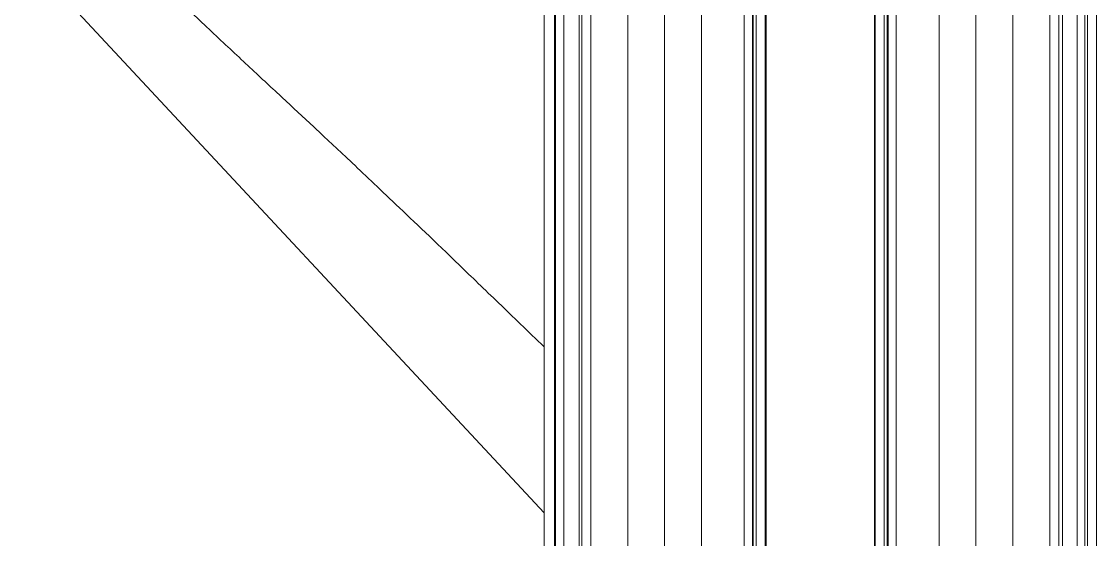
# Model space of a CAD drawing. Header units: inches. Extents: x -1180 to 2011, y -268 to 2143.
# Drawn here: x -1133.35 to -1118.79, y 2019.49 to 2026.5 of the extents above; entities that cross this region are included whole.
import ezdxf

# ---------------------------------------------------------------- set-up
doc = ezdxf.new("R2010")
doc.units = ezdxf.units.IN
doc.header["$MEASUREMENT"] = 0
doc.layers.add('I-FURN', color=30, linetype='Continuous', lineweight=9)

# ---------------------------------------------------------------- blocks, each defined once
blk = doc.blocks.new('HermanMiller_Exclave_EXSB_SmallBoards - Eco Board Writeable Pkg 4-5326758-6TH FLOOR POWER _ SIGNAL')
at = {"layer": 'I-FURN'}
for p, q in [((26.259, -1.358), (5.153, -1.358)), ((26.259, -1.358), (5.153, -1.358)), ((5.153, -1.358), (26.259, -1.358)), ((5.024, -1.858), (26.388, -1.858)), ((26.388, -1.858), (5.024, -1.858)), ((5.024, -1.858), (26.388, -1.858))]:
    blk.add_line(p, q, dxfattribs=at)
blk = doc.blocks.new('HermanMiller_Exclave_EXSB_SmallBoards - Eco Board Writeable Pkg 4-V26-6TH FLOOR POWER _ SIGNAL')
at = {"layer": 'I-FURN'}
for p, q in [((26.259, -1.358), (5.153, -1.358)), ((26.259, -1.358), (5.153, -1.358)), ((5.153, -1.358), (26.259, -1.358)), ((1.335, -1.858), (30.179, -1.858)), ((30.179, -1.858), (1.335, -1.858)), ((1.335, -1.858), (30.179, -1.858))]:
    blk.add_line(p, q, dxfattribs=at)
blk = doc.blocks.new('HermanMiller_Exclave_EXSB_SmallBoards - White Board Pkg 1-5326753-6TH FLOOR POWER _ SIGNAL')
at = {"layer": 'I-FURN'}
for p, q in [((26.259, -1.358), (5.153, -1.358)), ((26.259, -1.358), (5.153, -1.358)), ((5.153, -1.358), (26.259, -1.358)), ((1.335, -1.858), (30.179, -1.858)), ((30.179, -1.858), (1.335, -1.858)), ((1.335, -1.858), (30.179, -1.858))]:
    blk.add_line(p, q, dxfattribs=at)
blk = doc.blocks.new('HermanMiller_Exclave_EXSB_SmallBoards - White Board Pkg 1-V27-6TH FLOOR POWER _ SIGNAL')
at = {"layer": 'I-FURN'}
for p, q in [((26.259, -1.358), (5.153, -1.358)), ((26.259, -1.358), (5.153, -1.358)), ((5.153, -1.358), (26.259, -1.358)), ((5.024, -1.858), (26.388, -1.858)), ((26.388, -1.858), (5.024, -1.858)), ((5.024, -1.858), (26.388, -1.858))]:
    blk.add_line(p, q, dxfattribs=at)
blk = doc.blocks.new('HermanMiller_Exclave_EXSC_SmallMobileCartMagneticWhiteboard - Mobile Cart-5326770-6TH FLOOR POWER _ SIGNAL')
at = {"layer": 'I-FURN'}
for p, q in [((10.158, 10.817), (2.568, 3.74)), ((14.422, 3.74), (-14.422, 3.74)), ((-2.568, 3.74), (2.568, 3.74)), ((-2.568, 3.74), (2.568, 3.74)), ((2.568, 3.74), (4.815, 3.74)), ((2.568, 3.74), (4.815, 3.74)), ((2.568, 3.74), (4.815, 3.74)), ((4.815, 3.74), (14.422, 3.74)), ((4.815, 3.74), (14.422, 3.74)), ((-14.422, 3.6), (14.422, 3.6)), ((-14.422, 3.584), (14.422, 3.584)), ((-14.422, 3.584), (14.422, 3.584)), ((-14.422, 3.474), (14.422, 3.474)), ((-14.422, 3.264), (14.422, 3.264)), ((-14.422, 3.23), (14.422, 3.23)), ((-8.995, 3.23), (14.422, 3.23)), ((15.174, 1.029), (-15.174, 1.029)), ((-14.422, 1.029), (14.422, 1.029)), ((10.792, 1.029), (-10.689, 1.029)), ((-10.89, 0.907), (10.993, 0.907)), ((10.965, 0.918), (-10.863, 0.918)), ((-10.863, 0.918), (10.965, 0.918)), ((-15.164, 0.867), (15.164, 0.867)), ((15.154, 0.745), (-15.154, 0.745)), ((-11.67, 0.734), (11.719, 0.734)), ((11.719, 0.734), (-11.67, 0.734)), ((11.692, 0.745), (-11.589, 0.745)), ((-11.589, 0.745), (11.692, 0.745)), ((15.168, -0.867), (-15.168, -0.867)), ((-15.16, -0.745), (15.16, -0.745)), ((11.67, -0.734), (-11.762, -0.734)), ((-11.762, -0.734), (11.67, -0.734)), ((-11.689, -0.745), (11.586, -0.745)), ((11.586, -0.745), (-11.689, -0.745)), ((10.889, -0.907), (-10.992, -0.907)), ((-10.965, -0.918), (10.863, -0.918)), ((10.863, -0.918), (-10.965, -0.918)), ((-15.174, -1.029), (15.174, -1.029)), ((14.422, -1.029), (-14.422, -1.029)), ((-10.791, -1.029), (10.689, -1.029)), ((14.422, -3.23), (-14.422, -3.23)), ((-14.422, -3.279), (14.422, -3.279)), ((14.422, -3.23), (-8.995, -3.23)), ((-14.422, -3.479), (14.422, -3.479)), ((-14.422, -3.584), (14.422, -3.584)), ((-14.422, -3.584), (14.422, -3.584)), ((-14.422, -3.617), (14.422, -3.617)), ((-14.422, -3.74), (14.422, -3.74)), ((-2.568, -3.74), (2.568, -3.74)), ((-2.568, -3.74), (2.568, -3.74)), ((2.568, -3.74), (4.815, -3.74)), ((2.568, -3.74), (4.815, -3.74)), ((4.815, -3.74), (14.422, -3.74)), ((4.815, -3.74), (14.422, -3.74))]:
    blk.add_line(p, q, dxfattribs=at)
blk.add_open_spline([(4.815, 3.74), (5.026, 3.959), (5.422, 4.369), (6.104, 5.077), (6.777, 5.781), (7.357, 6.394), (7.716, 6.778), (7.978, 7.061), (8.243, 7.345), (8.52, 7.643), (8.816, 7.959), (9.05, 8.209), (9.296, 8.471), (9.641, 8.837), (10.072, 9.295), (10.505, 9.758), (10.726, 10.003), (10.82, 10.114), (10.834, 10.137), (10.834, 10.141)], degree=3, knots=[0, 0, 0, 0, 0.041667, 0.083333, 0.166667, 0.25, 0.333333, 0.375, 0.416667, 0.5, 0.541667, 0.583333, 0.625, 0.666667, 0.75, 0.833333, 0.916667, 0.958333, 1, 1, 1, 1], dxfattribs=at)

msp = doc.modelspace()

# ---------------------------------------------------------------- block references
at = {"layer": 'I-FURN'}
for name, p, rotation in [('HermanMiller_Exclave_EXSB_SmallBoards - Eco Board Writeable Pkg 4-V26-6TH FLOOR POWER _ SIGNAL', (-1123.784, 2033.035), 269.9999999999999), ('HermanMiller_Exclave_EXSB_SmallBoards - Eco Board Writeable Pkg 4-5326758-6TH FLOOR POWER _ SIGNAL', (-1122.784, 2033.035), 269.9999999999999), ('HermanMiller_Exclave_EXSC_SmallMobileCartMagneticWhiteboard - Mobile Cart-5326770-6TH FLOOR POWER _ SIGNAL', (-1122.534, 2017.278), 89.99999999999997), ('HermanMiller_Exclave_EXSB_SmallBoards - White Board Pkg 1-V27-6TH FLOOR POWER _ SIGNAL', (-1122.284, 2001.52), 89.99999999999997), ('HermanMiller_Exclave_EXSB_SmallBoards - White Board Pkg 1-5326753-6TH FLOOR POWER _ SIGNAL', (-1121.284, 2001.52), 89.99999999999997)]:
    msp.add_blockref(name, p, dxfattribs=dict(at, rotation=rotation))

doc.saveas('drawing.dxf')
